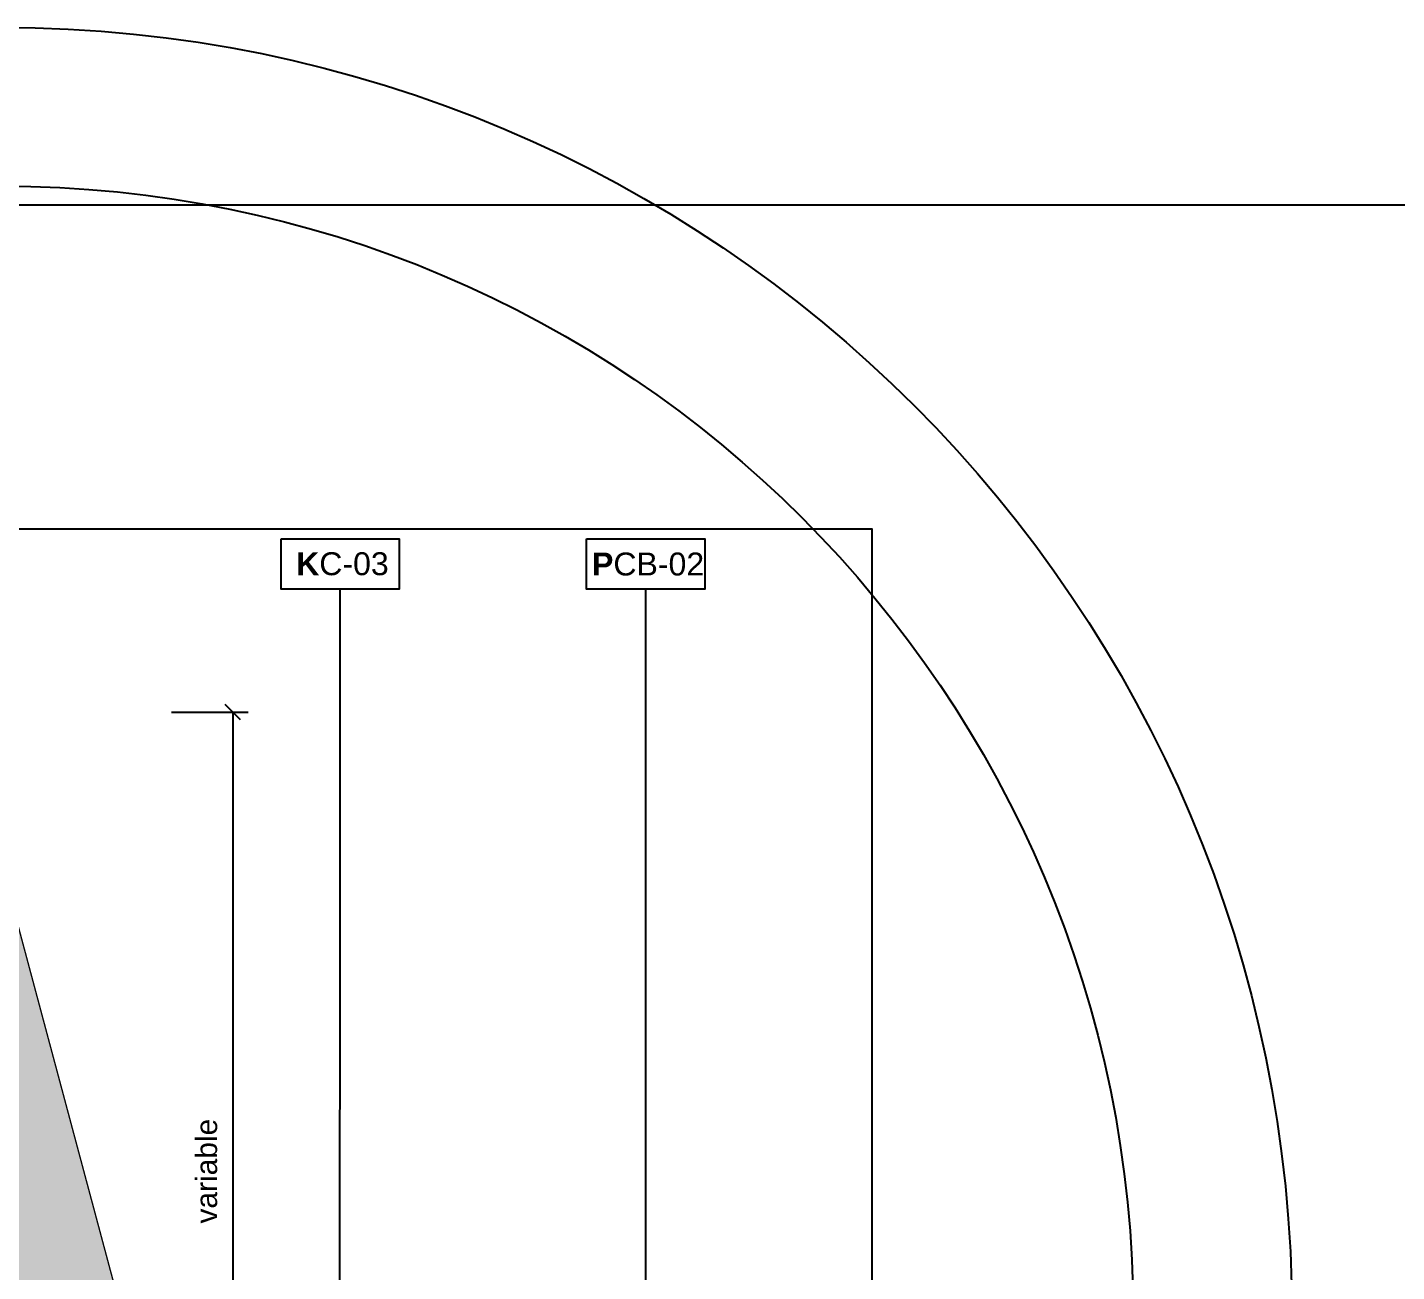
# Model space of a CAD drawing. Header units: metres. Extents: x -325 to 301, y -147 to 149.
# Drawn here: x 69.675 to 71.913, y 31.713 to 33.747 of the extents above; entities that cross this region are included whole.
import ezdxf

# ---------------------------------------------------------------- set-up
doc = ezdxf.new("R2010")
doc.units = ezdxf.units.M
doc.layers.get('Defpoints').update_dxf_attribs({"lineweight": 13})
doc.layers.add('-aux', color=50, linetype='Continuous', plot=False)
doc.layers.add('-AUX-QAD', color=5, linetype='Continuous', plot=False)
doc.layers.add('0-TX-1_25', color=7, linetype='Continuous', true_color=0x3f4f7f)
doc.layers.add('1-CM', color=7, linetype='Continuous', lineweight=0)
doc.layers.add('3-TR tot_u', color=7, linetype='Continuous', lineweight=5, true_color=0x787878)
doc.layers.add('A-KEYPLAN_HATCH', color=7, linetype='Continuous')
doc.layers.add('A_TEXT_2', color=7, linetype='Continuous')
doc.styles.get("Standard").update_dxf_attribs({"font": 'arial.ttf'})
doc.dimstyles.new('ISO-25', dxfattribs={"dimtxt": 0.1, "dimasz": 0.1, "dimexe": 0.1, "dimexo": 0.1, "dimgap": 0.1, "dimtad": 1, "dimdec": 0, "dimlfac": 100, "dimzin": 9, "dimtxsty": 'Standard', "dimblk": 'OBLIQUE', "dimcen": 0.1, "dimadec": 0, "dimazin": 0, "dimtfac": 1, "dimtdec": 0, "dimtmove": 0, "dimatfit": 3, "dimldrblk": 'OBLIQUE', "dimfxl": 1, "dimarcsym": 0})

# ---------------------------------------------------------------- blocks, each defined once
blk = doc.blocks.new('_Oblique')
at = {"color": 0, "lineweight": -2}
blk.add_line((-0.499999999995058, -0.4999999998130015), (0.500000000028669, 0.500000000163238), dxfattribs=at)
blk = doc.blocks.new('*D1736')
at = {"layer": '0-TX-1_25', "color": 0, "lineweight": -2, "transparency": 16777216}
for p, q in [((69.91071236843716, 32.62725918351555), (70.03571236843716, 32.62725918351555)), ((70.01071236843715, 32.62725918351555), (70.01071236843717, 31.12733858684631)), ((69.99268507984966, 31.12733858684631), (70.03571236843717, 31.12733858684631))]:
    blk.add_line(p, q, dxfattribs=at)
at = {"layer": 'Defpoints', "color": 0, "transparency": 16777216}
for p in [(69.5655403077317, 32.62725918351555), (69.96768507984966, 31.12733858684631), (70.01071236843717, 31.12733858684631)]:
    blk.add_point(p, dxfattribs=at)
at = {"layer": '0-TX-1_25', "color": 0, "lineweight": -2, "transparency": 16777216, "xscale": 0.025, "yscale": 0.025, "zscale": 0.025}
for p, rotation in [((70.01071236843715, 32.62725918351555), 90), ((70.01071236843717, 31.12733858684631), 270)]:
    blk.add_blockref('_Oblique', p, dxfattribs=dict(at, rotation=rotation))
at = {"layer": '0-TX-1_25', "color": 0, "transparency": 16777216, "insert": (69.96792587457631, 31.8772988851809), "char_height": 0.035, "attachment_point": 5, "rotation": 90}
blk.add_mtext('variable', dxfattribs=at)
blk = doc.blocks.new('hatch keyplan 2')
at = {"layer": 'A-KEYPLAN_HATCH'}
blk.add_lwpolyline([(0, 0.005476596624248486), (0.012874798693294, 0.005476596623793739), (0.012874798693294, -2.273736754432321e-13), (0, 0)], close=True, dxfattribs=at)
blk = doc.blocks.new('hatch keyplan')
at = {"layer": 'A-KEYPLAN_HATCH'}
blk.add_blockref('hatch keyplan 2', (1.430579833341536, 0.8521467901477053), dxfattribs=at)
blk = doc.blocks.new('K02')
at = {"layer": 'A-KEYPLAN_HATCH'}
blk.add_blockref('hatch keyplan', (-1.430579833245696, -0.8521467901477054), dxfattribs=at)
at = {"layer": 'A_TEXT_2', "insert": (-0.0007977307987558913, 0.004020148496218123), "char_height": 0.0025, "attachment_point": 1}
blk.add_mtext_dynamic_manual_height_columns('\\pi0.00244;{\\fArial|b1|i0|c0|p34;K}C-03', width=0.01456192034901793, gutter_width=0.015, heights=[0], dxfattribs=at)
blk = doc.blocks.new('PCB03')
at = {"layer": 'A-KEYPLAN_HATCH'}
blk.add_blockref('hatch keyplan', (-1.42957983326266, -0.8521467901535917), dxfattribs=at)
at = {"layer": 'A_TEXT_2', "insert": (0.0002022692309803231, 0.0039881901570753), "char_height": 0.0025, "attachment_point": 1}
blk.add_mtext_dynamic_manual_height_columns('\\pi0.00139;{\\fArial|b1|i0|c0|p34;P}CB-02', width=0.01456192034901793, gutter_width=0.015, heights=[0], dxfattribs=at)

msp = doc.modelspace()

# ---------------------------------------------------------------- hatches: boundary and pattern name
at = {"layer": '3-TR tot_u'}
h = msp.add_hatch(dxfattribs=at)
h.set_pattern_fill('AR-CONC', color=256, scale=0.0002499999999999998, angle=90.58726092987852)
h.set_pattern_definition([(140.5872609298785, (45.98259731934368, -48.93808362649279), (0.003517738578472596, 0.04558461658669537), [0.004762499999999996, -0.05238749999999996]), (85.58726092987852, (45.98259731934368, -48.93808362649279), (-0.04767139590977341, -0.00929994979371116), [0.003809999999999997, -0.04191014604249996]), (191.0387056298786, (45.98289046344311, -48.93428492063999), (-0.04415365538318716, 0.0362846666927757), [0.004047502199999997, -0.04452256114999997]), (136.7714609298785, (45.96989798643743, -48.93821379460093), (0.009815426627263462, 0.0678739282378536), [0.007143749999999994, -0.07858124999999994]), (187.2228185398785, (45.97071593187624, -48.93255763900277), (-0.06246159789290918, 0.05871392010036004), [0.006071255784999995, -0.06678390203999994]), (81.7714120998786, (45.96989798643743, -48.93821379460093), (-0.06246159788989664, 0.05871392010375959), [0.00571499176749999, -0.06286493297999986]), (111.5872609298785, (45.97300773560993, -48.93183158612076), (0.02517646531543982, 0.03816364754881366), [0.004762499999999996, -0.05238749999999996]), (56.58726092987855, (45.97300773560993, -48.93183158612076), (-0.0462029321303139, 0.01497773884208171), [0.003809999999999997, -0.04190999999999996]), (162.0387059298785, (45.975105774399, -48.92865128215968), (-0.02102646705166375, 0.05314138630394799), [0.004047502199999997, -0.04452248439999996]), (128.0872609298785, (45.98259731934368, -48.93808362649279), (-0.02114556348804155, 0.0005554494380260346), [0, -0.04140199999999997, 0, -0.04254499999999996, 0, -0.04206874999999997]), (98.08726092987847, (45.98259731934368, -48.93808362649279), (-0.02521504447655499, 0.01644733903555077), [0, -0.02425699999999998, 0, -0.04044949999999996, 0, -0.01603374999999999]), (58.08726092987852, (45.98274245678424, -48.95224338268327), (0.001084678264659777, 0.03391054737691759), [0, -0.01587499999999999, 0, -0.04952999999999996, 0, -0.06572249999999995]), (48.08726092987852, (45.9828075408383, -48.95859304913638), (-0.006735849794676834, 0.03696519821488923), [0, -0.02063749999999998, 0, -0.03289299999999997, 0, -0.04667249999999996])])
h.paths.add_polyline_path([(69.2755403077899, 32.62725918340175), (69.2755403077899, 30.65072691206561), (68.0555403079552, 30.65096893153485), (68.0555403079552, 30.25096893153485), (70.49537683641283, 30.25096893153485), (70.49537683641283, 30.65096893153485), (70.09537683641283, 30.65096893153485), (69.734824628696, 31.99582866631853), (69.56554030773167, 32.62725918351553)])

# ---------------------------------------------------------------- linework, layer by layer
at = {"layer": '-aux'}
for points in [[(12.23447743480324, 33.4566912249669), (142.2344774348032, 33.4566912249669)], [(68.0555403079552, 30.37725918339911), (68.0555403079552, 32.92725918339912), (71.0555403079552, 32.92725918339912), (71.0555403079552, 30.37725918339911)]]:
    msp.add_lwpolyline(points, dxfattribs=at)
at = {"layer": '-AUX-QAD'}
for radius in [2.109403121419127, 1.850016624575991]:
    msp.add_circle((69.63306824346253, 31.6372591833991), radius, dxfattribs=at)
at = {"layer": '0-TX-1_25'}
for points in [[(70.18601495995588, 31.12721697901941), (70.18629364516337, 32.82855011329333)], [(70.68572599756614, 32.82855011329292), (70.68572599753608, 31.12725918351553)]]:
    msp.add_lwpolyline(points, dxfattribs=at)
at = {"layer": '1-CM'}
msp.add_lwpolyline([(69.56554030773167, 32.62725918351553), (70.09537683641283, 30.65096893153485), (70.49537683641283, 30.65096893020194), (70.49537683641283, 30.25096893153485), (68.0555403079552, 30.25096893153485), (68.0555403079552, 30.65096893153485), (69.27554030778992, 30.65072691195182), (69.27554030778988, 32.62725918351553)], close=True, dxfattribs=at)

# ---------------------------------------------------------------- block references
at = {"color": 244, "true_color": 0x991b1e, "xscale": 14.99999999999007, "yscale": 14.99999999999007, "zscale": 14.99999999999007}
msp.add_blockref('K02', (70.08973265352466, 32.82855011329504), dxfattribs=at)
at = {"layer": 'A-KEYPLAN_HATCH', "xscale": 14.99999999999007, "yscale": 14.99999999999007, "zscale": 14.99999999999007}
msp.add_blockref('PCB03', (70.57416500615332, 32.82855011338292), dxfattribs=at)

# ---------------------------------------------------------------- dimensions: what is measured, and where the dimension line sits
at = {"layer": '0-TX-1_25'}
dim = msp.add_linear_dim(base=(70.01071236843717, 31.12733858684631), p1=(69.56554030773167, 32.62725918351553), p2=(69.96768507984963, 31.12733858684629), angle=90, text='variable', dimstyle='ISO-25', override={"dimtxt": 0.035, "dimasz": 0.025, "dimexe": 0.025, "dimexo": 0.025, "dimgap": 0.025, "dimblk1": 'Oblique', "dimblk2": 'Oblique', "dimsah": 1, "dimfxl": 0.1, "dimfxlon": 1, "dimarcsym": 1}, dxfattribs=at)
dim.commit()
dim.dimension.update_dxf_attribs({"geometry": '*D1736', "text_midpoint": (69.96792587457631, 31.8772988851809)})

doc.saveas('drawing.dxf')
